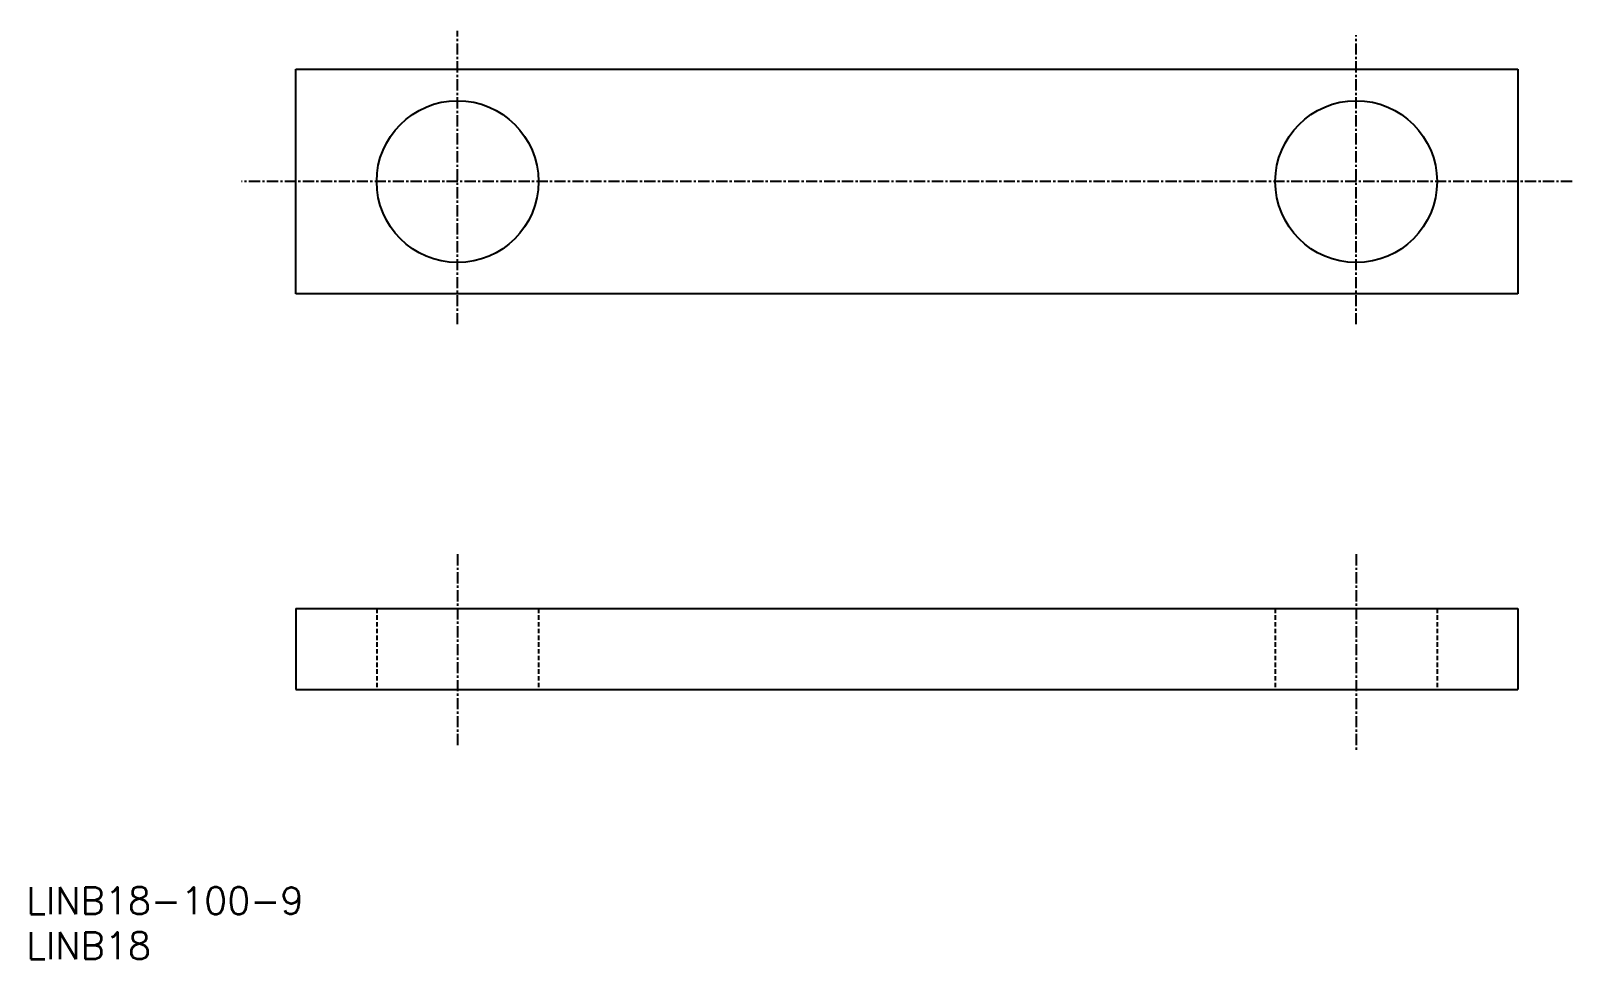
# Model space of a CAD drawing. Extents: x 1 to 172, y 0 to 103.
import ezdxf

# ---------------------------------------------------------------- set-up
doc = ezdxf.new("R2010")
doc.units = 0
doc.linetypes.add('CENTER', pattern=[2, 1.25, -0.25, 0.25, -0.25])
doc.linetypes.add('DASHED', pattern=[0.75, 0.5, -0.25])
doc.layers.get('0').update_dxf_attribs({"linetype": 'CONTINUOUS'})
doc.styles.get("Standard").update_dxf_attribs({"font": 'txt.shx'})

# ---------------------------------------------------------------- blocks, each defined once
blk = doc.blocks.new('*U6')
at = {"color": 7, "linetype": 'CONTINUOUS'}
blk.add_text('LINB18', height=3, dxfattribs=at).set_placement((0, 0))
blk = doc.blocks.new('*U7')
at = {"color": 7, "linetype": 'CONTINUOUS'}
blk.add_text('LINB18-100-9', height=3, dxfattribs=at).set_placement((0, 5))

msp = doc.modelspace()

# ---------------------------------------------------------------- linework, layer by layer
at = {"color": 1, "linetype": 'CENTER'}
for p, q in [((48, 70.63), (48, 103.27)), ((148, 70.63), (148, 102.78)), ((172.03, 86.5), (23.97, 86.5)), ((48, 45.05), (48, 23.55)), ((148, 45.05), (148, 23.06))]:
    msp.add_line(p, q, dxfattribs=at)
for p, q in [((30, 99), (166, 99)), ((30, 74), (30, 99)), ((47.5, 99), (47.5, 99)), ((58, 99), (58, 99)), ((166, 99), (166, 74)), ((166, 74), (30, 74)), ((30, 39), (166, 39)), ((30, 39), (30, 30)), ((166, 39), (166, 30)), ((30, 30), (166, 30))]:
    msp.add_line(p, q)
at = {"color": 3, "linetype": 'DASHED'}
for p, q in [((39, 39), (39, 30)), ((57, 39), (57, 30)), ((139, 39), (139, 30)), ((157, 39), (157, 30))]:
    msp.add_line(p, q, dxfattribs=at)
for centre in [(48, 86.5), (148, 86.5)]:
    msp.add_circle(centre, 9)

# ---------------------------------------------------------------- block references
at = {"color": 7, "linetype": 'CONTINUOUS'}
for name in ['*U7', '*U6']:
    msp.add_blockref(name, (0, 0), dxfattribs=at)

doc.saveas('drawing.dxf')
